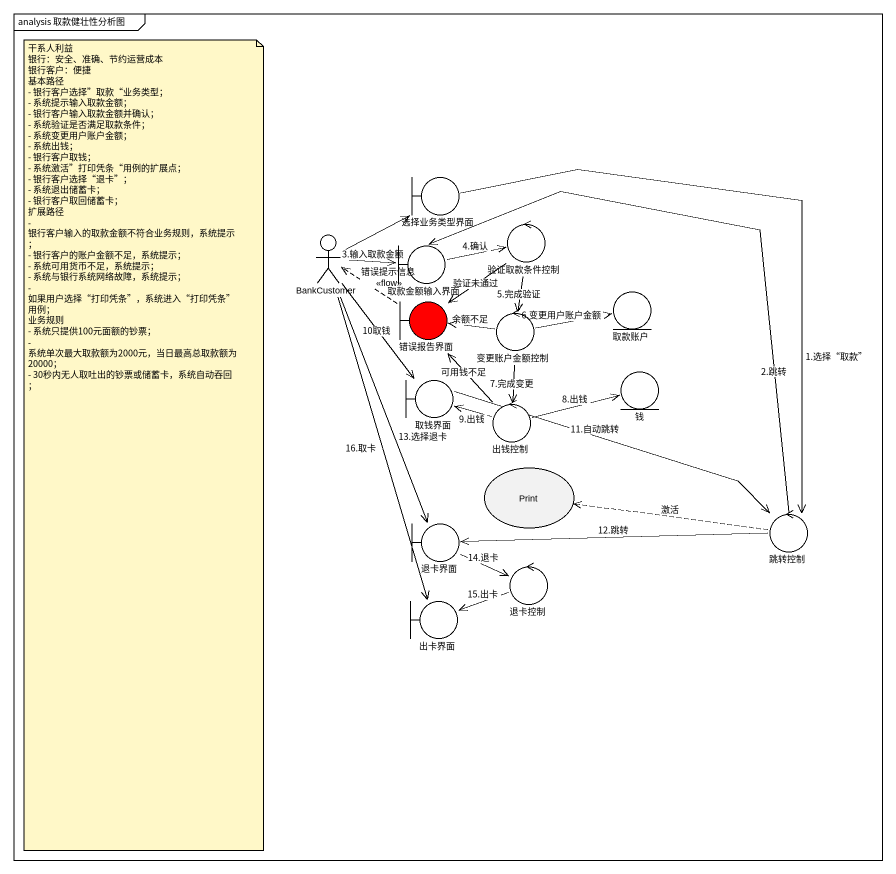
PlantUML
@startuml
mainframe analysis 取款健壮性分析图
boundary 选择业务类型界面
actor BankCustomer
boundary 取款金额输入界面
control 验证取款条件控制
entity 取款账户
boundary 错误报告界面 #FF0000
control 变更账户金额控制
entity 钱
boundary 取钱界面
control 出钱控制
usecase Print
boundary 退卡界面
control 跳转控制
control 退卡控制
boundary 出卡界面
选择业务类型界面 --> 跳转控制 : 1.选择“取款”
BankCustomer -up-> 选择业务类型界面
BankCustomer -right-> 取款金额输入界面 : 3.输入取款金额
BankCustomer --> 取钱界面 : 10取钱
BankCustomer --> 退卡界面 : 13.选择退卡
BankCustomer --> 出卡界面 : 16.取卡
取款金额输入界面 -right-> 验证取款条件控制 : 4.确认
验证取款条件控制 --> 错误报告界面 : 验证未通过
验证取款条件控制 --> 变更账户金额控制 : 5.完成验证
错误报告界面 .left.> BankCustomer : 错误提示信息\n<<flow>>
变更账户金额控制 -right-> 取款账户 : 6.变更用户账户金额
变更账户金额控制 -left-> 错误报告界面 : 余额不足
变更账户金额控制 --> 出钱控制 : 7.完成变更
取钱界面 -right-> 跳转控制 : 11.自动跳转
出钱控制 -up-> 错误报告界面 : 可用钱不足
出钱控制 -right-> 钱 : 8.出钱
出钱控制 -left-> 取钱界面 : 9.出钱
退卡界面 -right-> 退卡控制 : 14.退卡
跳转控制 -up-> 取款金额输入界面 : 2.跳转
跳转控制 .left.> Print : 激活
跳转控制 -left-> 退卡界面 : 12.跳转
退卡控制 -left-> 出卡界面 : 15.出卡
note as N1
  干系人利益
  银行：安全、准确、节约运营成本
  银行客户：便捷
  基本路径
  - 银行客户选择”取款“业务类型；
  - 系统提示输入取款金额；
  - 银行客户输入取款金额并确认；
  - 系统验证是否满足取款条件；
  - 系统变更用户账户金额；
  - 系统出钱；
  - 银行客户取钱；
  - 系统激活”打印凭条“用例的扩展点；
  - 银行客户选择“退卡”；
  - 系统退出储蓄卡；
  - 银行客户取回储蓄卡；
  扩展路径
  - 银行客户输入的取款金额不符合业务规则，系统提示；
  - 银行客户的账户金额不足，系统提示；
  - 系统可用货币不足，系统提示；
  - 系统与银行系统网络故障，系统提示；
  - 如果用户选择“打印凭条”，系统进入“打印凭条”用例；
  业务规则
  - 系统只提供100元面额的钞票；
  - 系统单次最大取款额为2000元，当日最高总取款额为20000；
  - 30秒内无人取吐出的钞票或储蓄卡，系统自动吞回 ；
end note
@enduml
